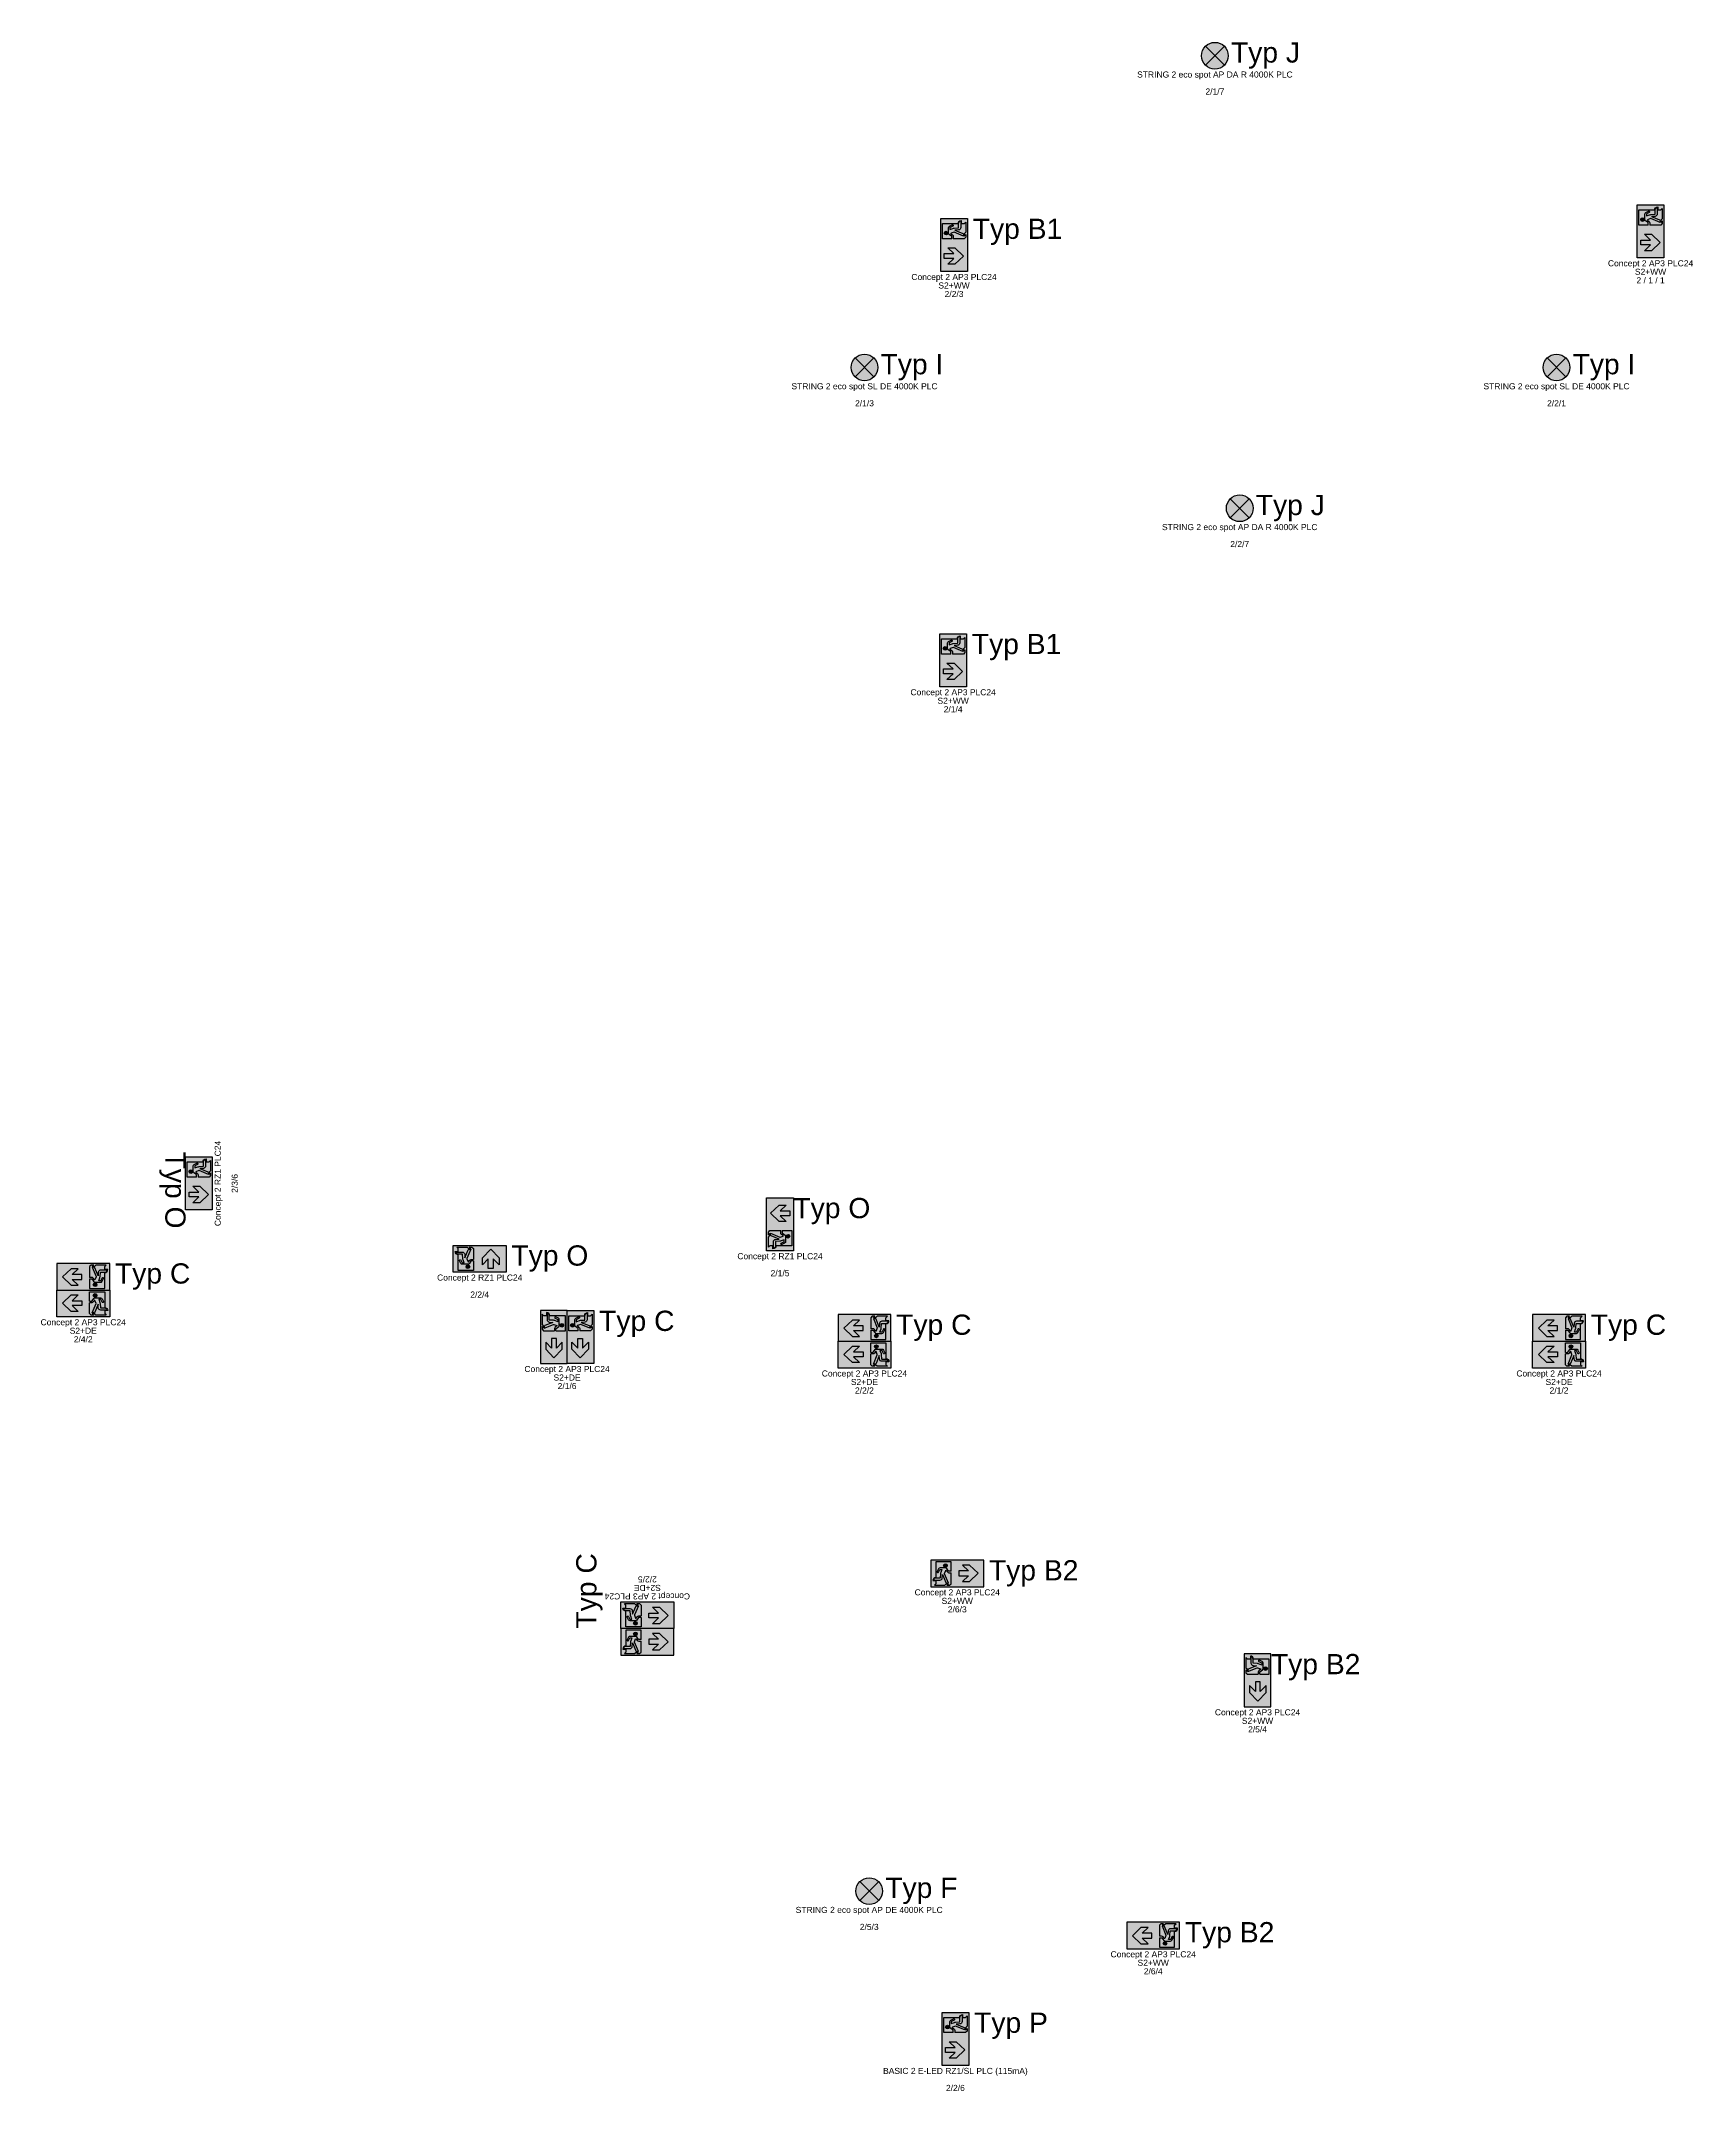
# Model space of a CAD drawing. Header units: millimetres. Extents: x -107261 to 64178, y -7557 to 117559.
# Drawn here: x -13198 to 7213, y 92233 to 117559 of the extents above; entities that cross this region are included whole.
import ezdxf
from ezdxf.enums import TextEntityAlignment as Align

# ---------------------------------------------------------------- set-up
doc = ezdxf.new("R2010")
doc.units = ezdxf.units.MM
for name, color, linetype in [('din_SIBEL_10_emergency_lighting', 90, 'Continuous'), ('din_SIBEL_30_color_green', 90, 'Continuous'), ('din_SIBEL_31_color_white', 255, 'Continuous'), ('din_SIBEL_32_color_black', 250, 'Continuous'), ('din_SIBEL_33_color_yellow', 40, 'Continuous'), ('din_SIBEL_50_type_name', 90, 'Continuous'), ('din_SIBEL_51_typenumber', 90, 'Continuous'), ('din_SIBEL_52_info', 90, 'Continuous'), ('din_SIBEL_61_labeling', 90, 'Continuous')]:
    doc.layers.add(name, color=color, linetype=linetype)
doc.styles.get("Standard").update_dxf_attribs({"font": 'arial.ttf'})

# ---------------------------------------------------------------- blocks, each defined once
blk = doc.blocks.new('Standardblock_RZ_PR')
at = {"layer": 'din_SIBEL_30_color_green'}
h = blk.add_hatch(color=256, dxfattribs=at)
h.dxf.hatch_style = 1
h.paths.add_polyline_path([(-326, 0), (-326, -330), (328, -330), (328, 0)])
h.paths.add_polyline_path([(63, -60), (151, -60), (257, -162), (151, -263), (63, -263), (138, -192), (18, -192), (18, -132), (138, -132)], flags=16)
h.paths.add_polyline_path([(-76, -137), (-104, -137, -0.239952), (-107, -135), (-131, -103, 0.239952), (-146, -96), (-212, -96, 0.284079), (-232, -108), (-249, -141, 1), (-232, -149), (-216, -116, -0.284079), (-212, -114), (-190, -114), (-204, -152, 0.068786), (-207, -167), (-211, -218, -0.391902), (-214, -221), (-264, -221, 0.363159), (-295, -247), (-264, -247), (-214, -247, 0.391902), (-185, -220), (-181, -176), (-141, -274, 0.304268), (-127, -283), (-109, -283), (-156, -168, -0.187349), (-156, -165), (-143, -128, -0.599876), (-136, -127), (-122, -146, 0.239952), (-104, -156), (-76, -156), (-76, -291), (-95, -309), (-129, -309), (-110, -291), (-130, -291, 0.198912), (-141, -295), (-155, -309), (-282, -309), (-264, -291), (-264, -253), (-301, -253, -0.414214), (-264, -216), (-264, -21), (-76, -21)], flags=16)
h.paths.add_polyline_path([(-168, -66, -1), (-123, -66, -1)], flags=0)
h = blk.add_hatch(color=256, dxfattribs=at)
h.dxf.hatch_style = 1
h.paths.add_polyline_path([(-168, -66, 1), (-123, -66, 1)])
at = {"layer": 'din_SIBEL_31_color_white'}
h = blk.add_hatch(color=256, dxfattribs=at)
h.dxf.hatch_style = 1
h.paths.add_polyline_path([(151, -60), (63, -60), (138, -132), (18, -132), (18, -192), (138, -192), (63, -263), (151, -263), (257, -162)])
h.paths.add_polyline_path([(-146, -96, -0.239952), (-131, -103), (-107, -135, 0.239952), (-104, -137), (-76, -137), (-76, -21), (-264, -21), (-264, -216, 0.414214), (-301, -253), (-264, -253), (-264, -291), (-282, -309), (-155, -309), (-141, -295, -0.198912), (-130, -291), (-110, -291), (-129, -309), (-95, -309), (-76, -291), (-76, -156), (-104, -156, -0.239952), (-122, -146), (-136, -127, 0.599876), (-143, -128), (-156, -165, 0.187349), (-156, -168), (-109, -283), (-127, -283, -0.304268), (-141, -274), (-181, -176), (-185, -220, -0.391902), (-214, -247), (-264, -247), (-295, -247, -0.363159), (-264, -221), (-214, -221, 0.391902), (-211, -218), (-207, -167, -0.068786), (-204, -152), (-190, -114), (-212, -114, 0.284079), (-216, -116), (-232, -149, -1), (-249, -141), (-232, -108, -0.284079), (-212, -96)])
h.paths.add_polyline_path([(-168, -66, -1), (-123, -66, -1)], flags=16)
at = {"layer": 'din_SIBEL_32_color_black'}
for points in [[(328, -330), (328, 0), (-326, 0), (-326, -330)], [(151, -60), (63, -60), (138, -132), (18, -132), (18, -192), (138, -192), (63, -263), (151, -263), (257, -162)]]:
    blk.add_lwpolyline(points, close=True, dxfattribs=at)
for points in [[(-76, -137), (-76, -21), (-264, -21), (-264, -216, 0.414214), (-301, -253), (-264, -253), (-264, -291), (-282, -309), (-155, -309), (-141, -295, -0.198912), (-130, -291), (-110, -291), (-129, -309), (-95, -309), (-76, -291), (-76, -156)], [(-76, -137), (-104, -137, -0.239952), (-107, -135), (-131, -103, 0.239952), (-146, -96), (-212, -96, 0.284079), (-232, -108), (-249, -141, 1), (-232, -149), (-216, -116, -0.284079), (-212, -114), (-190, -114), (-204, -152, 0.068786), (-207, -167), (-211, -218, -0.391902), (-214, -221), (-264, -221, 0.363159), (-295, -247), (-264, -247), (-214, -247, 0.391902), (-185, -220), (-181, -176), (-141, -274, 0.304268), (-127, -283), (-109, -283), (-156, -168, -0.187349), (-156, -165), (-143, -128, -0.599876), (-136, -127), (-122, -146, 0.239952), (-104, -156), (-76, -156)]]:
    blk.add_lwpolyline(points, format="xyb", dxfattribs=at)
blk.add_circle((-146, -66), 22.5, dxfattribs=at)
blk = doc.blocks.new('din-Logo')
blk.add_lwpolyline([(-327, -330), (-327, -330), (-327, -330), (-327, -330)], close=True)
blk = doc.blocks.new('STANDARD_RZ_PR')
blk.add_blockref('din-Logo', (0, 0))
at = {"layer": 'din_SIBEL_10_emergency_lighting'}
blk.add_blockref('Standardblock_RZ_PR', (0, 0), dxfattribs=at)
at = {"layer": 'din_SIBEL_50_type_name', "flags": 9}
blk.add_attdef('TYPE', (-326, 18), '', height=25, dxfattribs=at)
at = {"layer": 'din_SIBEL_50_type_name', "flags": 8}
blk.add_attdef('TYPENAME', text='', height=75, dxfattribs=at).set_placement((0, -350), align=Align.TOP_CENTER)
at = {"layer": 'din_SIBEL_51_typenumber', "flags": 8}
blk.add_attdef('TYPENUMBER', text='', height=250, dxfattribs=at).set_placement((336, 1), align=Align.TOP_LEFT)
at = {"layer": 'din_SIBEL_52_info', "flags": 8}
blk.add_attdef('INFOTEXT', text='', height=75, dxfattribs=at).set_placement((1, -445), align=Align.TOP_CENTER)
at = {"layer": 'din_SIBEL_61_labeling', "flags": 8}
for tag, p in [('LABELING1', (1, -540)), ('LABELING2', (1, -635))]:
    blk.add_attdef(tag, text='', height=75, dxfattribs=at).set_placement(p, align=Align.TOP_CENTER)
blk = doc.blocks.new('Standardblock_RZ_PLPR')
at = {"layer": 'din_SIBEL_30_color_green'}
h = blk.add_hatch(color=256, dxfattribs=at)
h.dxf.hatch_style = 1
h.paths.add_polyline_path([(328, 0), (328, 330), (-326, 330), (-326, 0)])
h.paths.add_polyline_path([(-62, 60), (-149, 60), (-255, 162), (-149, 263), (-62, 263), (-137, 192), (-17, 192), (-17, 132), (-137, 132)], flags=16)
h.paths.add_polyline_path([(78, 137), (106, 137, -0.239952), (109, 135), (132, 103, 0.239952), (147, 96), (214, 96, 0.284079), (234, 108), (250, 141, 1), (234, 149), (217, 116, -0.284079), (214, 114), (191, 114), (205, 152, 0.068786), (208, 167), (212, 218, -0.391902), (216, 221), (265, 221, 0.363159), (297, 247), (265, 247), (216, 247, 0.391902), (186, 220), (183, 176), (143, 274, 0.304268), (129, 283), (111, 283), (158, 168, -0.187349), (158, 165), (145, 128, -0.599876), (138, 127), (124, 146, 0.239952), (106, 156), (78, 156), (78, 291), (97, 309), (130, 309), (112, 291), (132, 291, 0.198912), (142, 295), (157, 309), (284, 309), (265, 291), (265, 253), (303, 253, -0.414214), (265, 216), (265, 21), (78, 21)], flags=16)
h.paths.add_polyline_path([(170, 66, -1), (125, 66, -1)], flags=0)
h = blk.add_hatch(color=256, dxfattribs=at)
h.dxf.hatch_style = 1
h.paths.add_polyline_path([(328, 0), (-326, 0), (-326, -330), (328, -330)])
h.paths.add_polyline_path([(-62, -60), (-137, -132), (-17, -132), (-17, -192), (-137, -192), (-62, -263), (-149, -263), (-255, -162), (-149, -60)], flags=16)
h.paths.add_polyline_path([(78, -21), (265, -21), (265, -216, -0.414214), (303, -253), (265, -253), (265, -291), (284, -309), (157, -309), (142, -295, 0.198912), (132, -291), (112, -291), (130, -309), (97, -309), (78, -291), (78, -156), (106, -156, 0.239952), (124, -146), (138, -127, -0.599876), (145, -128), (158, -165, -0.187349), (158, -168), (111, -283), (129, -283, 0.304268), (143, -274), (183, -176), (186, -220, 0.391902), (216, -247), (265, -247), (297, -247, 0.363159), (265, -221), (216, -221, -0.391902), (212, -218), (208, -167, 0.068786), (205, -152), (191, -114), (214, -114, -0.284079), (217, -116), (234, -149, 1), (250, -141), (234, -108, 0.284079), (214, -96), (147, -96, 0.239952), (132, -103), (109, -135, -0.239952), (106, -137), (78, -137)], flags=16)
h.paths.add_polyline_path([(125, -66, -1), (170, -66, -1)], flags=0)
h = blk.add_hatch(color=256, dxfattribs=at)
h.dxf.hatch_style = 1
h.paths.add_polyline_path([(170, 66, 1), (125, 66, 1)])
h = blk.add_hatch(color=256, dxfattribs=at)
h.dxf.hatch_style = 1
h.paths.add_polyline_path([(125, -66, 1), (170, -66, 1)])
at = {"layer": 'din_SIBEL_31_color_white'}
h = blk.add_hatch(color=256, dxfattribs=at)
h.dxf.hatch_style = 1
h.paths.add_polyline_path([(-149, 60), (-62, 60), (-137, 132), (-17, 132), (-17, 192), (-137, 192), (-62, 263), (-149, 263), (-255, 162)])
h.paths.add_polyline_path([(147, 96, -0.239952), (132, 103), (109, 135, 0.239952), (106, 137), (78, 137), (78, 21), (265, 21), (265, 216, 0.414214), (303, 253), (265, 253), (265, 291), (284, 309), (157, 309), (142, 295, -0.198912), (132, 291), (112, 291), (130, 309), (97, 309), (78, 291), (78, 156), (106, 156, -0.239952), (124, 146), (138, 127, 0.599876), (145, 128), (158, 165, 0.187349), (158, 168), (111, 283), (129, 283, -0.304268), (143, 274), (183, 176), (186, 220, -0.391902), (216, 247), (265, 247), (297, 247, -0.363159), (265, 221), (216, 221, 0.391902), (212, 218), (208, 167, -0.068786), (205, 152), (191, 114), (214, 114, 0.284079), (217, 116), (234, 149, -1), (250, 141), (234, 108, -0.284079), (214, 96)])
h.paths.add_polyline_path([(170, 66, -1), (125, 66, -1)], flags=16)
h = blk.add_hatch(color=256, dxfattribs=at)
h.dxf.hatch_style = 1
h.paths.add_polyline_path([(-62, -60), (-149, -60), (-255, -162), (-149, -263), (-62, -263), (-137, -192), (-17, -192), (-17, -132), (-137, -132)])
h.paths.add_polyline_path([(265, -21), (78, -21), (78, -137), (106, -137, 0.239952), (109, -135), (132, -103, -0.239952), (147, -96), (214, -96, -0.284079), (234, -108), (250, -141, -1), (234, -149), (217, -116, 0.284079), (214, -114), (191, -114), (205, -152, -0.068786), (208, -167), (212, -218, 0.391902), (216, -221), (265, -221, -0.363159), (297, -247), (265, -247), (216, -247, -0.391902), (186, -220), (183, -176), (143, -274, -0.304268), (129, -283), (111, -283), (158, -168, 0.187349), (158, -165), (145, -128, 0.599876), (138, -127), (124, -146, -0.239952), (106, -156), (78, -156), (78, -291), (97, -309), (130, -309), (112, -291), (132, -291, -0.198912), (142, -295), (157, -309), (284, -309), (265, -291), (265, -253), (303, -253, 0.414214), (265, -216)])
h.paths.add_polyline_path([(125, -66, -1), (170, -66, -1)], flags=16)
at = {"layer": 'din_SIBEL_32_color_black'}
for points in [[(-326, 330), (-326, 0), (328, 0), (328, 330)], [(-149, 60), (-62, 60), (-137, 132), (-17, 132), (-17, 192), (-137, 192), (-62, 263), (-149, 263), (-255, 162)], [(-326, -330), (-326, 0), (328, 0), (328, -330)], [(-149, -60), (-62, -60), (-137, -132), (-17, -132), (-17, -192), (-137, -192), (-62, -263), (-149, -263), (-255, -162)]]:
    blk.add_lwpolyline(points, close=True, dxfattribs=at)
for points in [[(78, 137), (78, 21), (265, 21), (265, 216, 0.414214), (303, 253), (265, 253), (265, 291), (284, 309), (157, 309), (142, 295, -0.198912), (132, 291), (112, 291), (130, 309), (97, 309), (78, 291), (78, 156)], [(78, 137), (106, 137, -0.239952), (109, 135), (132, 103, 0.239952), (147, 96), (214, 96, 0.284079), (234, 108), (250, 141, 1), (234, 149), (217, 116, -0.284079), (214, 114), (191, 114), (205, 152, 0.068786), (208, 167), (212, 218, -0.391902), (216, 221), (265, 221, 0.363159), (297, 247), (265, 247), (216, 247, 0.391902), (186, 220), (183, 176), (143, 274, 0.304268), (129, 283), (111, 283), (158, 168, -0.187349), (158, 165), (145, 128, -0.599876), (138, 127), (124, 146, 0.239952), (106, 156), (78, 156)], [(78, -137), (78, -21), (265, -21), (265, -216, -0.414214), (303, -253), (265, -253), (265, -291), (284, -309), (157, -309), (142, -295, 0.198912), (132, -291), (112, -291), (130, -309), (97, -309), (78, -291), (78, -156)], [(78, -137), (106, -137, 0.239952), (109, -135), (132, -103, -0.239952), (147, -96), (214, -96, -0.284079), (234, -108), (250, -141, -1), (234, -149), (217, -116, 0.284079), (214, -114), (191, -114), (205, -152, -0.068786), (208, -167), (212, -218, 0.391902), (216, -221), (265, -221, -0.363159), (297, -247), (265, -247), (216, -247, -0.391902), (186, -220), (183, -176), (143, -274, -0.304268), (129, -283), (111, -283), (158, -168, 0.187349), (158, -165), (145, -128, 0.599876), (138, -127), (124, -146, -0.239952), (106, -156), (78, -156)]]:
    blk.add_lwpolyline(points, format="xyb", dxfattribs=at)
blk.add_lwpolyline([(-326, 0), (328, 0)], dxfattribs=at)
for centre in [(147, 66), (147, -66)]:
    blk.add_circle(centre, 22.5, dxfattribs=at)
blk = doc.blocks.new('STANDARD_RZ_PLPR')
blk.add_blockref('din-Logo', (0, 0))
at = {"layer": 'din_SIBEL_10_emergency_lighting'}
blk.add_blockref('Standardblock_RZ_PLPR', (0, 0), dxfattribs=at)
at = {"layer": 'din_SIBEL_50_type_name', "flags": 9}
blk.add_attdef('TYPE', (-326, 340), '', height=25, dxfattribs=at)
at = {"layer": 'din_SIBEL_50_type_name', "flags": 8}
blk.add_attdef('TYPENAME', text='', height=75, dxfattribs=at).set_placement((0, -350), align=Align.TOP_CENTER)
at = {"layer": 'din_SIBEL_51_typenumber', "flags": 8}
blk.add_attdef('TYPENUMBER', text='', height=250, dxfattribs=at).set_placement((336, 1), align=Align.TOP_LEFT)
at = {"layer": 'din_SIBEL_52_info', "flags": 8}
blk.add_attdef('INFOTEXT', text='', height=75, dxfattribs=at).set_placement((1, -445), align=Align.TOP_CENTER)
at = {"layer": 'din_SIBEL_61_labeling', "flags": 8}
for tag, p in [('LABELING1', (1, -540)), ('LABELING2', (1, -635))]:
    blk.add_attdef(tag, text='', height=75, dxfattribs=at).set_placement(p, align=Align.TOP_CENTER)
blk = doc.blocks.new('Standardblock_RZ_PU')
at = {"layer": 'din_SIBEL_30_color_green'}
h = blk.add_hatch(color=256, dxfattribs=at)
h.dxf.hatch_style = 1
h.paths.add_polyline_path([(328, 0), (-326, 0), (-326, -330), (328, -330)])
h.paths.add_polyline_path([(-238, -89), (-166, -164), (-166, -44), (-106, -44), (-106, -164), (-35, -89), (-35, -176), (-136, -282), (-238, -176)], flags=16)
h.paths.add_polyline_path([(78, -21), (265, -21), (265, -216, -0.414214), (303, -253), (265, -253), (265, -291), (284, -309), (157, -309), (142, -295, 0.198912), (132, -291), (112, -291), (130, -309), (97, -309), (78, -291), (78, -156), (106, -156, 0.239952), (124, -146), (138, -127, -0.599876), (145, -128), (158, -165, -0.187349), (158, -168), (111, -283), (129, -283, 0.304268), (143, -274), (183, -176), (186, -220, 0.391902), (216, -247), (265, -247), (297, -247, 0.363159), (265, -221), (216, -221, -0.391902), (212, -218), (208, -167, 0.068786), (205, -152), (191, -114), (214, -114, -0.284079), (217, -116), (234, -149, 1), (250, -141), (234, -108, 0.284079), (214, -96), (147, -96, 0.239952), (132, -103), (109, -135, -0.239952), (106, -137), (78, -137)], flags=16)
h.paths.add_polyline_path([(170, -66, -1), (125, -66, -1)], flags=0)
h.paths.add_polyline_path([(170, -66, 1), (125, -66, 1)], flags=0)
h = blk.add_hatch(color=256, dxfattribs=at)
h.dxf.hatch_style = 1
h.paths.add_polyline_path([(170, -66, 1), (125, -66, 1)])
at = {"layer": 'din_SIBEL_31_color_white'}
h = blk.add_hatch(color=256, dxfattribs=at)
h.dxf.hatch_style = 1
h.paths.add_polyline_path([(-35, -89), (-106, -164), (-106, -44), (-166, -44), (-166, -164), (-238, -89), (-238, -176), (-136, -282), (-35, -176)])
h.paths.add_polyline_path([(265, -21), (78, -21), (78, -137), (106, -137, 0.239952), (109, -135), (132, -103, -0.239952), (147, -96), (214, -96, -0.284079), (234, -108), (250, -141, -1), (234, -149), (217, -116, 0.284079), (214, -114), (191, -114), (205, -152, -0.068786), (208, -167), (212, -218, 0.391902), (216, -221), (265, -221, -0.363159), (297, -247), (265, -247), (216, -247, -0.391902), (186, -220), (183, -176), (143, -274, -0.304268), (129, -283), (111, -283), (158, -168, 0.187349), (158, -165), (145, -128, 0.599876), (138, -127), (124, -146, -0.239952), (106, -156), (78, -156), (78, -291), (97, -309), (130, -309), (112, -291), (132, -291, -0.198912), (142, -295), (157, -309), (284, -309), (265, -291), (265, -253), (303, -253, 0.414214), (265, -216)])
h.paths.add_polyline_path([(170, -66, -1), (125, -66, -1)], flags=16)
at = {"layer": 'din_SIBEL_32_color_black'}
for points in [[(-326, -330), (-326, 0), (328, 0), (328, -330)], [(-238, -176), (-238, -89), (-166, -164), (-166, -44), (-106, -44), (-106, -164), (-35, -89), (-35, -176), (-136, -282)]]:
    blk.add_lwpolyline(points, close=True, dxfattribs=at)
for points in [[(78, -137), (78, -21), (265, -21), (265, -216, -0.414214), (303, -253), (265, -253), (265, -291), (284, -309), (157, -309), (142, -295, 0.198912), (132, -291), (112, -291), (130, -309), (97, -309), (78, -291), (78, -156)], [(78, -137), (106, -137, 0.239952), (109, -135), (132, -103, -0.239952), (147, -96), (214, -96, -0.284079), (234, -108), (250, -141, -1), (234, -149), (217, -116, 0.284079), (214, -114), (191, -114), (205, -152, -0.068786), (208, -167), (212, -218, 0.391902), (216, -221), (265, -221, -0.363159), (297, -247), (265, -247), (216, -247, -0.391902), (186, -220), (183, -176), (143, -274, -0.304268), (129, -283), (111, -283), (158, -168, 0.187349), (158, -165), (145, -128, 0.599876), (138, -127), (124, -146, -0.239952), (106, -156), (78, -156)]]:
    blk.add_lwpolyline(points, format="xyb", dxfattribs=at)
blk.add_circle((147, -66), 22.5, dxfattribs=at)
blk = doc.blocks.new('STANDARD_RZ_PU')
blk.add_blockref('din-Logo', (0, 0))
at = {"layer": 'din_SIBEL_10_emergency_lighting'}
blk.add_blockref('Standardblock_RZ_PU', (0, 0), dxfattribs=at)
at = {"layer": 'din_SIBEL_50_type_name', "flags": 9}
blk.add_attdef('TYPE', (-326, 18), '', height=25, dxfattribs=at)
at = {"layer": 'din_SIBEL_50_type_name', "flags": 8}
blk.add_attdef('TYPENAME', text='', height=75, dxfattribs=at).set_placement((0, -350), align=Align.TOP_CENTER)
at = {"layer": 'din_SIBEL_51_typenumber', "flags": 8}
blk.add_attdef('TYPENUMBER', text='', height=250, dxfattribs=at).set_placement((336, 1), align=Align.TOP_LEFT)
at = {"layer": 'din_SIBEL_52_info', "flags": 8}
blk.add_attdef('INFOTEXT', text='', height=75, dxfattribs=at).set_placement((1, -445), align=Align.TOP_CENTER)
at = {"layer": 'din_SIBEL_61_labeling', "flags": 8}
for tag, p in [('LABELING1', (1, -540)), ('LABELING2', (1, -635))]:
    blk.add_attdef(tag, text='', height=75, dxfattribs=at).set_placement(p, align=Align.TOP_CENTER)
blk = doc.blocks.new('Standardblock_Spot')
at = {"layer": 'din_SIBEL_31_color_white'}
h = blk.add_hatch(color=256, dxfattribs=at)
h.dxf.hatch_style = 1
h.paths.add_polyline_path([(117, -48, 0.414214), (-117, -48), (0, -165)])
h.paths.add_polyline_path([(0, -165), (-117, -282, 0.414214), (117, -282)])
at = {"layer": 'din_SIBEL_33_color_yellow'}
h = blk.add_hatch(color=256, dxfattribs=at)
h.dxf.hatch_style = 1
h.paths.add_polyline_path([(-117, -48, 0.198912), (-165, -165, 0.198912), (-117, -282), (0, -165)])
h.paths.add_polyline_path([(117, -48), (0, -165), (117, -282, 0.198912), (165, -165, 0.198912)])
at = {"layer": 'din_SIBEL_32_color_black'}
for p, q in [((-117, -282), (117, -48)), ((-117, -48), (117, -282))]:
    blk.add_line(p, q, dxfattribs=at)
blk.add_circle((0, -165), 165, dxfattribs=at)
blk = doc.blocks.new('STANDARD_SPOT')
at = {"layer": 'din_SIBEL_10_emergency_lighting'}
blk.add_blockref('Standardblock_Spot', (0, 0), dxfattribs=at)
at = {"layer": 'din_SIBEL_50_type_name', "flags": 9}
blk.add_attdef('TYPE', (-326, 18), '', height=25, dxfattribs=at)
at = {"layer": 'din_SIBEL_50_type_name', "flags": 8}
blk.add_attdef('TYPENAME', text='', height=75, dxfattribs=at).set_placement((0, -350), align=Align.TOP_CENTER)
at = {"layer": 'din_SIBEL_51_typenumber', "flags": 8}
blk.add_attdef('TYPENUMBER', text='', height=250, dxfattribs=at).set_placement((336, 1), align=Align.TOP_LEFT)
at = {"layer": 'din_SIBEL_52_info', "flags": 8}
blk.add_attdef('INFOTEXT', text='', height=75, dxfattribs=at).set_placement((1, -445), align=Align.TOP_CENTER)
at = {"layer": 'din_SIBEL_61_labeling', "flags": 8}
for tag, p in [('LABELING1', (1, -540)), ('LABELING2', (1, -635))]:
    blk.add_attdef(tag, text='', height=75, dxfattribs=at).set_placement(p, align=Align.TOP_CENTER)

msp = doc.modelspace()

# ---------------------------------------------------------------- block references
at = {"layer": 'din_SIBEL_10_emergency_lighting'}
ref = msp.add_blockref('STANDARD_SPOT', (1306, 117542), dxfattribs=at)
ref.add_attrib('LABELING1', '2/1/7', dxfattribs={"layer": 'din_SIBEL_61_labeling', "height": 75, "flags": 8}).set_placement((1306, 116972), align=Align.TOP_CENTER)
ref.add_attrib('TYPENAME', 'STRING 2 eco spot AP DA R 4000K PLC', dxfattribs={"layer": 'din_SIBEL_50_type_name', "height": 75, "flags": 8}).set_placement((1306, 117182), align=Align.TOP_CENTER)
ref.add_attrib('TYPENUMBER', 'Typ J', dxfattribs={"layer": 'din_SIBEL_51_typenumber', "height": 250, "flags": 8}).set_placement((1504, 117542), align=Align.TOP_LEFT)
ref = msp.add_blockref('STANDARD_RZ_PU', (6524, 115206), dxfattribs=dict(at, rotation=90))
ref.add_attrib('LABELING1', '2 / 1 / 1', dxfattribs={"layer": 'din_SIBEL_61_labeling', "height": 75, "flags": 8}).set_placement((6689, 114640), align=Align.TOP_CENTER)
ref.add_attrib('TYPENAME', 'Concept 2 AP3 PLC24', dxfattribs={"layer": 'din_SIBEL_50_type_name', "height": 75, "flags": 8}).set_placement((6689, 114850), align=Align.TOP_CENTER)
ref.add_attrib('INFOTEXT', 'S2+WW', dxfattribs={"layer": 'din_SIBEL_52_info', "height": 75, "flags": 8}).set_placement((6689, 114745), align=Align.TOP_CENTER)
ref = msp.add_blockref('STANDARD_RZ_PU', (-2082, 115038), dxfattribs=dict(at, rotation=90))
ref.add_attrib('LABELING1', '2/2/3', dxfattribs={"layer": 'din_SIBEL_61_labeling', "height": 75, "flags": 8}).set_placement((-1917, 114471), align=Align.TOP_CENTER)
ref.add_attrib('TYPENAME', 'Concept 2 AP3 PLC24', dxfattribs={"layer": 'din_SIBEL_50_type_name', "height": 75, "flags": 8}).set_placement((-1917, 114681), align=Align.TOP_CENTER)
ref.add_attrib('INFOTEXT', 'S2+WW', dxfattribs={"layer": 'din_SIBEL_52_info', "height": 75, "flags": 8}).set_placement((-1917, 114576), align=Align.TOP_CENTER)
ref.add_attrib('TYPENUMBER', 'Typ B1', dxfattribs={"layer": 'din_SIBEL_51_typenumber', "height": 250, "flags": 8}).set_placement((-1686, 115364), align=Align.TOP_LEFT)
ref = msp.add_blockref('STANDARD_SPOT', (-3023, 113691), dxfattribs=at)
ref.add_attrib('LABELING1', '2/1/3', dxfattribs={"layer": 'din_SIBEL_61_labeling', "height": 75, "flags": 8}).set_placement((-3023, 113121), align=Align.TOP_CENTER)
ref.add_attrib('TYPENAME', 'STRING 2 eco spot SL DE 4000K PLC', dxfattribs={"layer": 'din_SIBEL_50_type_name', "height": 75, "flags": 8}).set_placement((-3023, 113331), align=Align.TOP_CENTER)
ref.add_attrib('TYPENUMBER', 'Typ I', dxfattribs={"layer": 'din_SIBEL_51_typenumber', "height": 250, "flags": 8}).set_placement((-2825, 113691), align=Align.TOP_LEFT)
ref = msp.add_blockref('STANDARD_SPOT', (5527, 113691), dxfattribs=at)
ref.add_attrib('LABELING1', '2/2/1', dxfattribs={"layer": 'din_SIBEL_61_labeling', "height": 75, "flags": 8}).set_placement((5527, 113121), align=Align.TOP_CENTER)
ref.add_attrib('TYPENAME', 'STRING 2 eco spot SL DE 4000K PLC', dxfattribs={"layer": 'din_SIBEL_50_type_name', "height": 75, "flags": 8}).set_placement((5527, 113331), align=Align.TOP_CENTER)
ref.add_attrib('TYPENUMBER', 'Typ I', dxfattribs={"layer": 'din_SIBEL_51_typenumber', "height": 250, "flags": 8}).set_placement((5725, 113691), align=Align.TOP_LEFT)
ref = msp.add_blockref('STANDARD_SPOT', (1613, 111951), dxfattribs=at)
ref.add_attrib('LABELING1', '2/2/7', dxfattribs={"layer": 'din_SIBEL_61_labeling', "height": 75, "flags": 8}).set_placement((1613, 111381), align=Align.TOP_CENTER)
ref.add_attrib('TYPENAME', 'STRING 2 eco spot AP DA R 4000K PLC', dxfattribs={"layer": 'din_SIBEL_50_type_name', "height": 75, "flags": 8}).set_placement((1613, 111591), align=Align.TOP_CENTER)
ref.add_attrib('TYPENUMBER', 'Typ J', dxfattribs={"layer": 'din_SIBEL_51_typenumber', "height": 250, "flags": 8}).set_placement((1811, 111951), align=Align.TOP_LEFT)
ref = msp.add_blockref('STANDARD_RZ_PU', (-2093, 109907), dxfattribs=dict(at, rotation=90))
ref.add_attrib('LABELING1', '2/1/4', dxfattribs={"layer": 'din_SIBEL_61_labeling', "height": 75, "flags": 8}).set_placement((-1928, 109341), align=Align.TOP_CENTER)
ref.add_attrib('TYPENAME', 'Concept 2 AP3 PLC24', dxfattribs={"layer": 'din_SIBEL_50_type_name', "height": 75, "flags": 8}).set_placement((-1928, 109551), align=Align.TOP_CENTER)
ref.add_attrib('INFOTEXT', 'S2+WW', dxfattribs={"layer": 'din_SIBEL_52_info', "height": 75, "flags": 8}).set_placement((-1928, 109446), align=Align.TOP_CENTER)
ref.add_attrib('TYPENUMBER', 'Typ B1', dxfattribs={"layer": 'din_SIBEL_51_typenumber', "height": 250, "flags": 8}).set_placement((-1697, 110234), align=Align.TOP_LEFT)
ref = msp.add_blockref('STANDARD_RZ_PU', (-11412, 103445), dxfattribs=dict(at, rotation=90.00000000022644))
ref.add_attrib('LABELING1', '2/3/6', dxfattribs={"layer": 'din_SIBEL_61_labeling', "height": 75, "rotation": 90, "flags": 8}).set_placement((-10842, 103445), align=Align.TOP_CENTER)
ref.add_attrib('TYPENAME', 'Concept 2 RZ1 PLC24', dxfattribs={"layer": 'din_SIBEL_50_type_name', "height": 75, "rotation": 90, "flags": 8}).set_placement((-11052, 103445), align=Align.TOP_CENTER)
ref.add_attrib('TYPENUMBER', 'Typ O', dxfattribs={"layer": 'din_SIBEL_51_typenumber', "height": 250, "rotation": 270, "flags": 8}).set_placement((-11412, 103839), align=Align.TOP_LEFT)
ref = msp.add_blockref('STANDARD_RZ_PU', (-3902, 102940), dxfattribs=dict(at, rotation=270))
ref.add_attrib('LABELING1', '2/1/5', dxfattribs={"layer": 'din_SIBEL_61_labeling', "height": 75, "flags": 8}).set_placement((-4067, 102374), align=Align.TOP_CENTER)
ref.add_attrib('TYPENAME', 'Concept 2 RZ1 PLC24', dxfattribs={"layer": 'din_SIBEL_50_type_name', "height": 75, "flags": 8}).set_placement((-4067, 102584), align=Align.TOP_CENTER)
ref.add_attrib('TYPENUMBER', 'Typ O', dxfattribs={"layer": 'din_SIBEL_51_typenumber', "height": 250, "flags": 8}).set_placement((-3902, 103266), align=Align.TOP_LEFT)
ref = msp.add_blockref('STANDARD_RZ_PU', (-7777, 102350), dxfattribs=dict(at, rotation=180.0000000001222))
ref.add_attrib('LABELING1', '2/2/4', dxfattribs={"layer": 'din_SIBEL_61_labeling', "height": 75, "flags": 8}).set_placement((-7777, 102110), align=Align.TOP_CENTER)
ref.add_attrib('TYPENAME', 'Concept 2 RZ1 PLC24', dxfattribs={"layer": 'din_SIBEL_50_type_name', "height": 75, "flags": 8}).set_placement((-7777, 102320), align=Align.TOP_CENTER)
ref.add_attrib('TYPENUMBER', 'Typ O', dxfattribs={"layer": 'din_SIBEL_51_typenumber', "height": 250, "flags": 8}).set_placement((-7386, 102680), align=Align.TOP_LEFT)
ref = msp.add_blockref('STANDARD_RZ_PLPR', (-12676, 102128), dxfattribs=at)
ref.add_attrib('LABELING1', '2/4/2', dxfattribs={"layer": 'din_SIBEL_61_labeling', "height": 75, "flags": 8}).set_placement((-12676, 101558), align=Align.TOP_CENTER)
ref.add_attrib('TYPENAME', 'Concept 2 AP3 PLC24', dxfattribs={"layer": 'din_SIBEL_50_type_name', "height": 75, "flags": 8}).set_placement((-12676, 101768), align=Align.TOP_CENTER)
ref.add_attrib('INFOTEXT', 'S2+DE', dxfattribs={"layer": 'din_SIBEL_52_info', "height": 75, "flags": 8}).set_placement((-12676, 101663), align=Align.TOP_CENTER)
ref.add_attrib('TYPENUMBER', 'Typ C', dxfattribs={"layer": 'din_SIBEL_51_typenumber', "height": 250, "flags": 8}).set_placement((-12284, 102458), align=Align.TOP_LEFT)
ref = msp.add_blockref('STANDARD_RZ_PLPR', (-6698, 101546), dxfattribs=dict(at, rotation=90))
ref.add_attrib('LABELING1', '2/1/6', dxfattribs={"layer": 'din_SIBEL_61_labeling', "height": 75, "flags": 8}).set_placement((-6698, 100980), align=Align.TOP_CENTER)
ref.add_attrib('TYPENAME', 'Concept 2 AP3 PLC24', dxfattribs={"layer": 'din_SIBEL_50_type_name', "height": 75, "flags": 8}).set_placement((-6698, 101190), align=Align.TOP_CENTER)
ref.add_attrib('INFOTEXT', 'S2+DE', dxfattribs={"layer": 'din_SIBEL_52_info', "height": 75, "flags": 8}).set_placement((-6698, 101085), align=Align.TOP_CENTER)
ref.add_attrib('TYPENUMBER', 'Typ C', dxfattribs={"layer": 'din_SIBEL_51_typenumber', "height": 250, "flags": 8}).set_placement((-6302, 101873), align=Align.TOP_LEFT)
ref = msp.add_blockref('STANDARD_RZ_PLPR', (-3024, 101495), dxfattribs=at)
ref.add_attrib('LABELING1', '2/2/2', dxfattribs={"layer": 'din_SIBEL_61_labeling', "height": 75, "flags": 8}).set_placement((-3024, 100925), align=Align.TOP_CENTER)
ref.add_attrib('TYPENAME', 'Concept 2 AP3 PLC24', dxfattribs={"layer": 'din_SIBEL_50_type_name', "height": 75, "flags": 8}).set_placement((-3024, 101135), align=Align.TOP_CENTER)
ref.add_attrib('INFOTEXT', 'S2+DE', dxfattribs={"layer": 'din_SIBEL_52_info', "height": 75, "flags": 8}).set_placement((-3024, 101030), align=Align.TOP_CENTER)
ref.add_attrib('TYPENUMBER', 'Typ C', dxfattribs={"layer": 'din_SIBEL_51_typenumber', "height": 250, "flags": 8}).set_placement((-2632, 101825), align=Align.TOP_LEFT)
ref = msp.add_blockref('STANDARD_RZ_PLPR', (5558, 101495), dxfattribs=at)
ref.add_attrib('LABELING1', '2/1/2', dxfattribs={"layer": 'din_SIBEL_61_labeling', "height": 75, "flags": 8}).set_placement((5558, 100925), align=Align.TOP_CENTER)
ref.add_attrib('TYPENAME', 'Concept 2 AP3 PLC24', dxfattribs={"layer": 'din_SIBEL_50_type_name', "height": 75, "flags": 8}).set_placement((5558, 101135), align=Align.TOP_CENTER)
ref.add_attrib('INFOTEXT', 'S2+DE', dxfattribs={"layer": 'din_SIBEL_52_info', "height": 75, "flags": 8}).set_placement((5558, 101030), align=Align.TOP_CENTER)
ref.add_attrib('TYPENUMBER', 'Typ C', dxfattribs={"layer": 'din_SIBEL_51_typenumber', "height": 250, "flags": 8}).set_placement((5950, 101825), align=Align.TOP_LEFT)
ref = msp.add_blockref('STANDARD_RZ_PLPR', (-5706, 97946), dxfattribs=dict(at, rotation=180))
ref.add_attrib('LABELING1', '2/2/5', dxfattribs={"layer": 'din_SIBEL_61_labeling', "height": 75, "rotation": 180, "flags": 8}).set_placement((-5706, 98516), align=Align.TOP_CENTER)
ref.add_attrib('TYPENAME', 'Concept 2 AP3 PLC24', dxfattribs={"layer": 'din_SIBEL_50_type_name', "height": 75, "rotation": 180, "flags": 8}).set_placement((-5706, 98306), align=Align.TOP_CENTER)
ref.add_attrib('INFOTEXT', 'S2+DE', dxfattribs={"layer": 'din_SIBEL_52_info', "height": 75, "rotation": 180, "flags": 8}).set_placement((-5706, 98411), align=Align.TOP_CENTER)
ref.add_attrib('TYPENUMBER', 'Typ C', dxfattribs={"layer": 'din_SIBEL_51_typenumber', "height": 250, "rotation": 90, "flags": 8}).set_placement((-6585, 97946), align=Align.TOP_LEFT)
ref = msp.add_blockref('STANDARD_RZ_PR', (-1877, 98791), dxfattribs=at)
ref.add_attrib('LABELING1', '2/6/3', dxfattribs={"layer": 'din_SIBEL_61_labeling', "height": 75, "flags": 8}).set_placement((-1877, 98221), align=Align.TOP_CENTER)
ref.add_attrib('TYPENAME', 'Concept 2 AP3 PLC24', dxfattribs={"layer": 'din_SIBEL_50_type_name', "height": 75, "flags": 8}).set_placement((-1877, 98431), align=Align.TOP_CENTER)
ref.add_attrib('INFOTEXT', 'S2+WW', dxfattribs={"layer": 'din_SIBEL_52_info', "height": 75, "flags": 8}).set_placement((-1877, 98326), align=Align.TOP_CENTER)
ref.add_attrib('TYPENUMBER', 'Typ B2', dxfattribs={"layer": 'din_SIBEL_51_typenumber', "height": 250, "flags": 8}).set_placement((-1486, 98791), align=Align.TOP_LEFT)
ref = msp.add_blockref('STANDARD_RZ_PR', (1998, 97306), dxfattribs=dict(at, rotation=270))
ref.add_attrib('LABELING1', '2/5/4', dxfattribs={"layer": 'din_SIBEL_61_labeling', "height": 75, "flags": 8}).set_placement((1833, 96739), align=Align.TOP_CENTER)
ref.add_attrib('TYPENAME', 'Concept 2 AP3 PLC24', dxfattribs={"layer": 'din_SIBEL_50_type_name', "height": 75, "flags": 8}).set_placement((1833, 96949), align=Align.TOP_CENTER)
ref.add_attrib('INFOTEXT', 'S2+WW', dxfattribs={"layer": 'din_SIBEL_52_info', "height": 75, "flags": 8}).set_placement((1833, 96844), align=Align.TOP_CENTER)
ref.add_attrib('TYPENUMBER', 'Typ B2', dxfattribs={"layer": 'din_SIBEL_51_typenumber', "height": 250, "flags": 8}).set_placement((1998, 97632), align=Align.TOP_LEFT)
ref = msp.add_blockref('STANDARD_SPOT', (-2965, 94868), dxfattribs=at)
ref.add_attrib('LABELING1', '2/5/3', dxfattribs={"layer": 'din_SIBEL_61_labeling', "height": 75, "flags": 8}).set_placement((-2965, 94298), align=Align.TOP_CENTER)
ref.add_attrib('TYPENAME', 'STRING 2 eco spot AP DE 4000K PLC', dxfattribs={"layer": 'din_SIBEL_50_type_name', "height": 75, "flags": 8}).set_placement((-2965, 94508), align=Align.TOP_CENTER)
ref.add_attrib('TYPENUMBER', 'Typ F', dxfattribs={"layer": 'din_SIBEL_51_typenumber', "height": 250, "flags": 8}).set_placement((-2767, 94868), align=Align.TOP_LEFT)
ref = msp.add_blockref('STANDARD_RZ_PR', (544, 93990), dxfattribs=dict(at, rotation=180))
ref.add_attrib('LABELING1', '2/6/4', dxfattribs={"layer": 'din_SIBEL_61_labeling', "height": 75, "flags": 8}).set_placement((544, 93750), align=Align.TOP_CENTER)
ref.add_attrib('TYPENAME', 'Concept 2 AP3 PLC24', dxfattribs={"layer": 'din_SIBEL_50_type_name', "height": 75, "flags": 8}).set_placement((544, 93960), align=Align.TOP_CENTER)
ref.add_attrib('INFOTEXT', 'S2+WW', dxfattribs={"layer": 'din_SIBEL_52_info', "height": 75, "flags": 8}).set_placement((544, 93855), align=Align.TOP_CENTER)
ref.add_attrib('TYPENUMBER', 'Typ B2', dxfattribs={"layer": 'din_SIBEL_51_typenumber', "height": 250, "flags": 8}).set_placement((935, 94320), align=Align.TOP_LEFT)
ref = msp.add_blockref('STANDARD_RZ_PU', (-2065, 92876), dxfattribs=dict(at, rotation=90))
ref.add_attrib('LABELING1', '2/2/6', dxfattribs={"layer": 'din_SIBEL_61_labeling', "height": 75, "flags": 8}).set_placement((-1900, 92309), align=Align.TOP_CENTER)
ref.add_attrib('TYPENAME', 'BASIC 2 E-LED RZ1/SL PLC (115mA)', dxfattribs={"layer": 'din_SIBEL_50_type_name', "height": 75, "flags": 8}).set_placement((-1900, 92519), align=Align.TOP_CENTER)
ref.add_attrib('TYPENUMBER', 'Typ P', dxfattribs={"layer": 'din_SIBEL_51_typenumber', "height": 250, "flags": 8}).set_placement((-1669, 93202), align=Align.TOP_LEFT)

doc.saveas('drawing.dxf')
